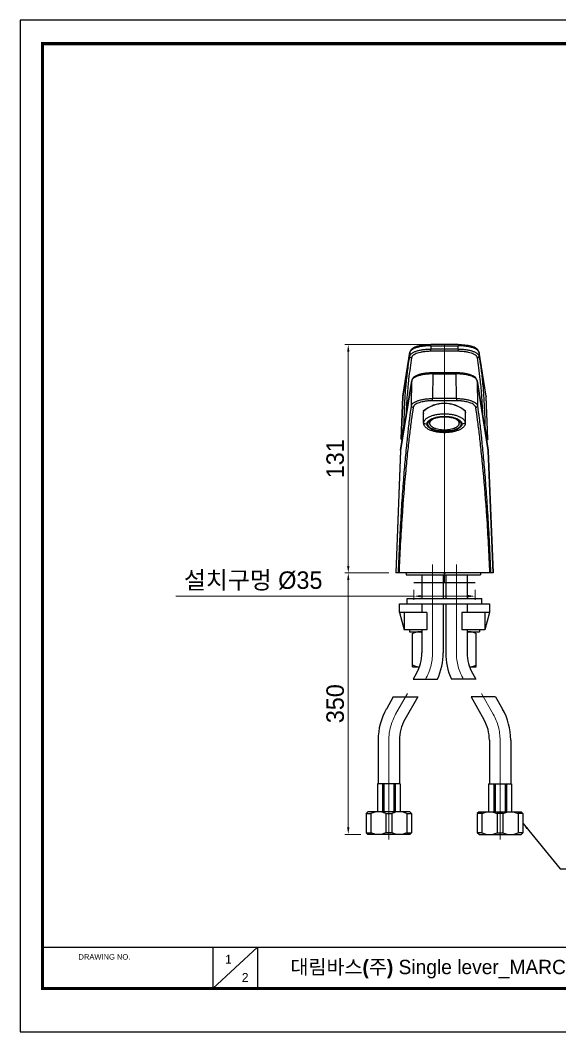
# Model space of a CAD drawing. Extents: x 0 to 790, y 0 to 579.
# Drawn here: x 0 to 308, y 0 to 579 of the extents above; entities that cross this region are included whole.
import ezdxf

# ---------------------------------------------------------------- set-up
doc = ezdxf.new("R2010")
doc.units = 0
doc.header["$LTSCALE"] = 10
doc.header["$MEASUREMENT"] = 0
doc.header["$PDMODE"] = 3
doc.header["$PDSIZE"] = -10
doc.linetypes.add('CENTER2', pattern=[28.575, 19.05, -3.175, 3.175, -3.175])
doc.layers.get('0').update_dxf_attribs({"linetype": 'CONTINUOUS'})
doc.layers.get('DEFPOINTS').update_dxf_attribs({"linetype": 'CONTINUOUS'})
doc.layers.add('Cneter', color=1, linetype='CENTER2', lineweight=13)
doc.styles.add('Daelim Dimension', font='')
doc.styles.add('DLB3013-CR2S_시공도$0$Daelim Dimension', font='H2GTRE.TTF')
doc.styles.get('Daelim Dimension').set_extended_font_data('나눔고딕')
doc.dimstyles.new('A3', dxfattribs={"dimtxt": 3, "dimasz": 4, "dimexe": 1.25, "dimexo": 0.3, "dimtad": 1, "dimdec": 4, "dimdsep": 46, "dimcen": 0, "dimclrd": 5, "dimclre": 5, "dimclrt": 7, "dimadec": 4, "dimazin": 2, "dimtfac": 1, "dimtdec": 4, "dimtmove": 0, "dimatfit": 3, "dimfxl": 1.25, "dimarcsym": 0})
doc.dimstyles.new('DLB3013-CR2S_시공도$0$DEFAULT', dxfattribs={"dimscale": 2, "dimtxt": 2, "dimasz": 2, "dimexe": 0, "dimexo": 2, "dimgap": 1, "dimtad": 1, "dimdec": 1, "dimzin": 9, "dimdsep": 46, "dimtxsty": 'DLB3013-CR2S_시공도$0$Daelim Dimension', "dimcen": 0.5, "dimclrd": 252, "dimclre": 252, "dimclrt": 3, "dimadec": 1, "dimazin": 0, "dimtfac": 1, "dimtdec": 1, "dimtix": 1, "dimtmove": 0, "dimatfit": 3, "dimfxl": 1, "dimtolj": 1, "dimtzin": 1, "dimlwd": 9, "dimlwe": 9, "dimarcsym": 0})

# ---------------------------------------------------------------- blocks, each defined once
blk = doc.blocks.new('*D4')
at = {"color": 5, "lineweight": 9, "ltscale": 0.5, "transparency": 16777216}
for p, q in [((238.51, 393.16), (185.53, 393.16)), ((187.53, 389.16), (187.53, 266.52)), ((210.69, 262.52), (185.53, 262.52))]:
    blk.add_line(p, q, dxfattribs=at)
at = {"color": 5, "ltscale": 0.5, "transparency": 16777216}
for points in [[(186.86, 389.16), (188.2, 389.16), (187.53, 393.16)], [(186.86, 266.52), (188.2, 266.52), (187.53, 262.52)]]:
    blk.add_solid(points, dxfattribs=at)
at = {"layer": 'DEFPOINTS', "color": 0, "ltscale": 0.5, "transparency": 16777216}
for p in [(242.51, 393.16), (187.53, 262.52), (214.69, 262.52)]:
    blk.add_point(p, dxfattribs=at)
at = {"color": 7, "ltscale": 0.5, "transparency": 16777216, "insert": (180.08, 327.84), "char_height": 10, "attachment_point": 5, "rotation": 90, "style": 'Daelim Dimension'}
blk.add_mtext('\\A1;131', dxfattribs=at)
blk = doc.blocks.new('*D7')
at = {"color": 5, "lineweight": 9, "ltscale": 0.5, "transparency": 16777216}
for p, q in [((210.07, 262.52), (185.53, 262.52)), ((187.53, 258.52), (187.53, 116.9)), ((194.71, 112.9), (185.53, 112.9))]:
    blk.add_line(p, q, dxfattribs=at)
at = {"color": 5, "ltscale": 0.5, "transparency": 16777216}
for points in [[(186.86, 258.52), (188.2, 258.52), (187.53, 262.52)], [(186.86, 116.9), (188.2, 116.9), (187.53, 112.9)]]:
    blk.add_solid(points, dxfattribs=at)
at = {"layer": 'DEFPOINTS', "color": 0, "ltscale": 0.5, "transparency": 16777216}
for p in [(214.07, 262.52), (187.53, 112.9), (198.71, 112.9)]:
    blk.add_point(p, dxfattribs=at)
at = {"color": 7, "ltscale": 0.5, "transparency": 16777216, "insert": (180.08, 187.71), "char_height": 10, "attachment_point": 5, "rotation": 90, "style": 'Daelim Dimension'}
blk.add_mtext('\\A1;350', dxfattribs=at)
blk = doc.blocks.new('*D11')
at = {"color": 5, "lineweight": 9, "ltscale": 0.5, "transparency": 16777216}
for p, q in [((225.01, 249.23), (88.98, 249.23)), ((225.01, 252.8), (225.01, 247.23)), ((256.01, 249.23), (229.01, 249.23)), ((260.01, 252.8), (260.01, 247.23))]:
    blk.add_line(p, q, dxfattribs=at)
at = {"color": 5, "ltscale": 0.5, "transparency": 16777216}
for points in [[(229.01, 249.9), (229.01, 248.56), (225.01, 249.23)], [(256.01, 249.9), (256.01, 248.56), (260.01, 249.23)]]:
    blk.add_solid(points, dxfattribs=at)
at = {"layer": 'DEFPOINTS', "color": 0, "ltscale": 0.5, "transparency": 16777216}
for p in [(225.01, 256.8), (260.01, 256.8), (260.01, 249.23)]:
    blk.add_point(p, dxfattribs=at)
at = {"color": 7, "ltscale": 0.5, "transparency": 16777216, "insert": (133.17, 257.87), "char_height": 10, "attachment_point": 5, "style": 'Daelim Dimension'}
blk.add_mtext('\\A1;설치구멍 %%C35', dxfattribs=at)

msp = doc.modelspace()

# ---------------------------------------------------------------- linework, layer by layer
at = {"color": 7, "linetype": 'Continuous'}
for p, q in [((222.71, 388.64), (218.68, 363.46)), ((218.69, 363.58), (222.72, 388.76)), ((222.68, 386.56), (222.71, 388.64)), ((222.71, 388.64), (222.72, 388.76)), ((234.69, 392.5), (234.67, 390.61)), ((234.67, 389.33), (234.67, 390.61)), ((250.36, 390.61), (234.67, 390.61)), ((250.36, 389.33), (234.67, 389.33)), ((234.69, 392.5), (234.69, 393.16)), ((250.34, 393.16), (234.69, 393.16)), ((234.69, 392.5), (250.34, 392.5)), ((250.34, 393.16), (250.34, 392.5)), ((250.36, 390.61), (250.34, 392.5)), ((250.36, 390.61), (250.36, 389.33)), ((262.32, 388.64), (262.31, 388.76)), ((266.33, 363.58), (262.31, 388.76)), ((262.32, 388.64), (262.35, 386.56)), ((266.35, 363.46), (262.32, 388.64)), ((235.84, 376.41), (235.64, 362.28)), ((235.84, 376.41), (235.84, 377.06)), ((249.19, 377.06), (235.84, 377.06)), ((235.84, 376.41), (249.19, 376.41)), ((249.19, 377.06), (249.19, 376.41)), ((249.39, 362.28), (249.19, 376.41)), ((223.86, 372.54), (217.47, 332.56)), ((217.48, 332.69), (223.87, 372.67)), ((223.66, 358.19), (223.86, 372.54)), ((223.86, 372.54), (223.87, 372.66)), ((261.16, 372.67), (267.55, 332.69)), ((261.17, 372.54), (261.16, 372.66)), ((261.17, 372.54), (261.37, 358.19)), ((267.56, 332.56), (261.17, 372.54)), ((217.71, 339.24), (218.66, 363.2)), ((218.68, 363.46), (217.73, 339.17)), ((218.69, 363.58), (218.66, 363.33)), ((218.68, 363.46), (218.66, 363.2)), ((218.66, 363.33), (218.66, 363.2)), ((218.69, 363.58), (218.68, 363.46)), ((249.41, 361.01), (235.62, 361.01)), ((249.39, 362.28), (235.64, 362.28)), ((266.33, 363.58), (266.35, 363.46)), ((266.37, 363.33), (266.33, 363.58)), ((266.37, 363.2), (266.35, 363.46)), ((267.3, 339.17), (266.35, 363.46)), ((266.37, 363.2), (266.37, 363.33)), ((267.32, 339.24), (266.37, 363.2)), ((230.51, 348.18), (230.51, 354.93)), ((254.51, 348.18), (254.51, 354.93)), ((218, 338.63), (219.41, 347.41)), ((230.52, 348.18), (232.52, 347.73)), ((234.01, 349.57), (234.01, 348.18)), ((251.01, 349.57), (251.01, 348.18)), ((254.51, 348.18), (252.51, 347.73)), ((267.03, 338.63), (265.62, 347.41)), ((217.71, 339.24), (217.73, 339.17)), ((217.73, 339.17), (218, 338.63)), ((218, 338.63), (218.43, 338.63)), ((266.6, 338.63), (267.03, 338.63)), ((267.3, 339.17), (267.03, 338.63)), ((267.3, 339.17), (267.32, 339.24)), ((217.44, 332.31), (214.69, 262.52)), ((217.47, 332.56), (214.71, 262.52)), ((217.48, 332.69), (217.44, 332.31)), ((217.47, 332.56), (217.44, 332.31)), ((217.48, 332.69), (217.47, 332.56)), ((267.59, 332.31), (267.55, 332.69)), ((267.55, 332.69), (267.56, 332.56)), ((267.59, 332.31), (267.56, 332.56)), ((270.32, 262.52), (267.56, 332.56)), ((267.59, 332.31), (270.34, 262.52)), ((270.34, 262.52), (214.69, 262.52)), ((229.61, 261.44), (229.61, 247.89)), ((241.81, 261.44), (241.81, 247.89)), ((243.21, 261.44), (243.21, 247.89)), ((255.41, 261.44), (255.41, 247.89)), ((229.61, 244.89), (229.61, 239.89)), ((229.61, 244.89), (229.61, 239.89)), ((241.81, 244.89), (241.81, 216.86)), ((241.81, 244.89), (241.81, 216.86)), ((243.21, 244.89), (243.21, 216.86)), ((243.21, 244.89), (243.21, 216.86)), ((255.41, 244.89), (255.41, 239.89)), ((255.41, 244.89), (255.41, 239.89)), ((224.31, 208.89), (224.31, 227.89)), ((229.61, 229.89), (229.61, 216.86)), ((229.61, 229.89), (229.61, 216.86)), ((255.41, 229.89), (255.41, 216.86)), ((255.41, 229.89), (255.41, 216.86)), ((260.71, 208.89), (260.71, 227.89)), ((224.31, 208.89), (228.25, 208.89)), ((256.78, 208.89), (260.71, 208.89)), ((226.52, 205.1), (224.59, 201.68)), ((258.51, 205.1), (260.44, 201.68)), ((213.27, 191.71), (209.29, 184.67)), ((227.29, 191.71), (219.91, 178.66)), ((257.74, 191.71), (265.12, 178.66)), ((271.76, 191.71), (275.74, 184.67)), ((204.61, 166.9), (204.61, 141.9)), ((216.81, 166.9), (216.81, 141.9)), ((268.21, 166.9), (268.21, 141.9)), ((280.41, 166.9), (280.41, 141.9)), ((204.24, 141.9), (204.24, 125.9)), ((217.24, 141.9), (204.24, 141.9)), ((207.13, 141.9), (207.13, 125.9)), ((207.89, 141.9), (207.89, 125.9)), ((213.58, 141.9), (213.58, 125.9)), ((214.34, 141.9), (214.34, 125.9)), ((217.24, 141.9), (217.24, 125.9)), ((267.79, 141.9), (267.79, 125.9)), ((267.79, 141.9), (280.79, 141.9)), ((270.69, 141.9), (270.69, 125.9)), ((271.45, 141.9), (271.45, 125.9)), ((277.14, 141.9), (277.14, 125.9)), ((277.9, 141.9), (277.9, 125.9)), ((280.79, 141.9), (280.79, 125.9)), ((197.71, 124.9), (198.71, 125.9)), ((197.71, 124.9), (197.71, 113.9)), ((197.71, 124.9), (200.41, 124.9)), ((222.71, 125.9), (198.76, 125.9)), ((200.41, 124.9), (200.41, 113.9)), ((209.06, 124.9), (209.06, 113.9)), ((209.06, 124.9), (212.41, 124.9)), ((212.41, 124.9), (212.41, 113.9)), ((221.07, 124.9), (221.07, 113.9)), ((221.07, 124.9), (223.71, 124.9)), ((222.71, 125.9), (223.71, 124.9)), ((223.71, 124.9), (223.71, 113.9)), ((262.31, 125.9), (261.31, 124.9)), ((261.31, 124.9), (261.31, 113.9)), ((263.96, 124.9), (261.31, 124.9)), ((262.31, 125.9), (286.27, 125.9)), ((263.96, 124.9), (263.96, 113.9)), ((272.62, 124.9), (272.62, 113.9)), ((275.96, 124.9), (272.62, 124.9)), ((275.96, 124.9), (275.96, 113.9)), ((284.62, 124.9), (284.62, 113.9)), ((287.31, 124.9), (284.62, 124.9)), ((287.31, 124.9), (286.31, 125.9)), ((287.31, 124.9), (287.31, 113.9)), ((197.71, 113.9), (198.71, 112.9)), ((197.71, 113.9), (200.41, 113.9)), ((222.71, 112.9), (198.71, 112.9)), ((212.41, 113.9), (209.06, 113.9)), ((221.07, 113.9), (223.71, 113.9)), ((222.71, 112.9), (223.71, 113.9)), ((262.31, 112.9), (261.31, 113.9)), ((263.96, 113.9), (261.31, 113.9)), ((262.31, 112.9), (286.31, 112.9)), ((272.62, 113.9), (275.96, 113.9)), ((287.31, 113.9), (284.62, 113.9)), ((287.31, 113.9), (286.31, 112.9))]:
    msp.add_line(p, q, dxfattribs=at)
at = {"color": 0}
for p, q in [((220.56, 262.52), (220.56, 261.52)), ((220.56, 261.52), (263.06, 261.52)), ((263.06, 262.52), (263.06, 261.52)), ((216.76, 244.89), (232.51, 244.89)), ((216.76, 239.89), (216.76, 244.89)), ((232.51, 244.89), (252.51, 244.89)), ((252.51, 244.89), (268.26, 244.89)), ((268.26, 244.89), (268.26, 239.89)), ((232.51, 239.89), (216.76, 239.89)), ((216.76, 239.89), (219.51, 229.89)), ((219.51, 239.89), (219.51, 229.89)), ((232.51, 239.89), (232.51, 229.89)), ((268.26, 239.89), (252.51, 239.89)), ((252.51, 239.89), (252.51, 229.89)), ((265.51, 239.89), (265.51, 229.89)), ((268.26, 239.89), (265.51, 229.89)), ((232.51, 229.89), (219.51, 229.89)), ((229.61, 228.89), (227.33, 228.89)), ((265.51, 229.89), (252.51, 229.89)), ((257.7, 228.89), (255.41, 228.89))]:
    msp.add_line(p, q, dxfattribs=at)
for p, q in [((241.81, 262.52), (243.21, 262.52)), ((260.01, 256.8), (225.01, 256.8)), ((221.11, 244.89), (221.11, 247.89)), ((221.11, 247.89), (263.91, 247.89)), ((263.91, 244.89), (263.91, 247.89)), ((222.46, 229.89), (222.46, 228.89)), ((222.46, 228.89), (229.61, 228.89)), ((255.41, 228.89), (262.56, 228.89)), ((262.56, 229.89), (262.56, 228.89)), ((224.59, 201.68), (238.47, 201.68)), ((260.44, 201.68), (246.56, 201.68)), ((213.27, 191.71), (227.29, 191.71)), ((271.76, 191.71), (257.74, 191.71))]:
    msp.add_line(p, q)
at = {"color": 2, "linetype": 'Continuous'}
for p, q in [((224.85, 201.74), (224.84, 201.68)), ((260.18, 201.74), (260.19, 201.68)), ((198.76, 125.9), (198.62, 125.8)), ((286.27, 125.9), (286.41, 125.8))]:
    msp.add_line(p, q, dxfattribs=at)
at = {"color": 5}
msp.add_line((12.7, 48.49), (648.72, 48.49), dxfattribs=at)
at = {"color": 5, "ltscale": 40}
for p, q in [((110.19, 48.49), (110.19, 24.69)), ((110.19, 48.49), (110.19, 24.69)), ((135.67, 48.49), (110.19, 24.69)), ((135.67, 48.49), (110.19, 24.69)), ((135.67, 48.49), (135.67, 24.69)), ((135.67, 48.49), (135.67, 24.69))]:
    msp.add_line(p, q, dxfattribs=at)
at = {"ltscale": 0.5}
msp.add_lwpolyline([(0, 0), (789.88, 0), (789.88, 578.76), (0, 578.76)], close=True, dxfattribs=at)
at = {"color": 5, "linetype": 'ByBlock', "lineweight": 200, "const_width": 1.82}
msp.add_lwpolyline([(12.7, 24.78), (777.1, 24.78), (777.1, 565.32), (12.7, 565.32)], close=True, dxfattribs=at)
at = {"color": 7, "linetype": 'Continuous'}
for points in [[(234.69, 393.16), (232.8, 393.11), (230.81, 392.93), (228.92, 392.62), (227.16, 392.19), (225.61, 391.63), (224.39, 390.98), (223.52, 390.27), (222.96, 389.48), (222.72, 388.76)], [(262.31, 388.76), (262.07, 389.48), (261.51, 390.27), (260.64, 390.98), (259.42, 391.63), (257.87, 392.19), (256.1, 392.62), (254.22, 392.93), (252.23, 393.11), (250.34, 393.16)], [(235.84, 377.06), (233.93, 377.01), (231.64, 376.79), (229.47, 376.4), (227.56, 375.84), (226, 375.15), (224.85, 374.34), (224.12, 373.42), (223.87, 372.67)], [(261.16, 372.67), (260.91, 373.42), (260.18, 374.34), (259.03, 375.15), (257.47, 375.84), (255.56, 376.4), (253.39, 376.79), (251.1, 377.01), (249.19, 377.06)], [(224.31, 227.89), (224.97, 228.24), (225.59, 228.51), (226.18, 228.7), (226.76, 228.83), (227.33, 228.89)], [(227.8, 228.89), (228.37, 228.83), (228.96, 228.7), (229.55, 228.51), (229.61, 228.48)], [(255.41, 228.48), (255.49, 228.51), (256.08, 228.7), (256.66, 228.83), (257.23, 228.89)], [(257.7, 228.89), (258.27, 228.83), (258.86, 228.7), (259.45, 228.51), (260.06, 228.24), (260.71, 227.89)], [(224.31, 209.89), (224.97, 209.54), (225.59, 209.28), (226.18, 209.08), (226.76, 208.95), (227.33, 208.89)], [(227.8, 208.89), (228.27, 208.94)], [(256.76, 208.94), (257.23, 208.89)], [(257.7, 208.89), (258.27, 208.95), (258.86, 209.08), (259.45, 209.28), (260.06, 209.55), (260.71, 209.89)], [(204.74, 125.9), (203.68, 125.84), (202.62, 125.65), (201.53, 125.34), (200.41, 124.9)], [(209.06, 124.9), (207.94, 125.34), (206.85, 125.65), (205.79, 125.84), (204.74, 125.9)], [(216.74, 125.9), (215.68, 125.84), (214.62, 125.65), (213.53, 125.34), (212.41, 124.9)], [(221.07, 124.9), (219.94, 125.34), (218.85, 125.65), (217.79, 125.84), (216.74, 125.9)], [(263.96, 124.9), (265.09, 125.34), (266.18, 125.65), (267.24, 125.84), (268.29, 125.9)], [(268.29, 125.9), (269.35, 125.84), (270.41, 125.65), (271.5, 125.34), (272.62, 124.9)], [(275.96, 124.9), (277.09, 125.34), (278.18, 125.65), (279.24, 125.84), (280.29, 125.9)], [(280.29, 125.9), (281.35, 125.84), (282.41, 125.65), (283.5, 125.34), (284.62, 124.9)], [(204.74, 112.9), (203.68, 112.96), (202.62, 113.14), (201.53, 113.45), (200.41, 113.9)], [(209.06, 113.9), (207.94, 113.45), (206.85, 113.14), (205.79, 112.96), (204.74, 112.9)], [(216.74, 112.9), (215.68, 112.96), (214.62, 113.14), (213.53, 113.45), (212.41, 113.9)], [(221.07, 113.9), (219.94, 113.45), (218.85, 113.14), (217.79, 112.96), (216.74, 112.9)], [(263.96, 113.9), (265.09, 113.45), (266.18, 113.14), (267.24, 112.96), (268.29, 112.9)], [(268.29, 112.9), (269.35, 112.96), (270.41, 113.14), (271.5, 113.45), (272.62, 113.9)], [(275.96, 113.9), (277.09, 113.45), (278.18, 113.14), (279.24, 112.96), (280.29, 112.9)], [(280.29, 112.9), (281.35, 112.96), (282.41, 113.14), (283.5, 113.45), (284.62, 113.9)]]:
    msp.add_lwpolyline(points, dxfattribs=at)
for centre, radius, start, end in [((224.17, 388.4), 1.47, 166.45215, 170.89659), ((260.86, 388.4), 1.47, 9.10341, 13.54786), ((225.31, 372.3), 1.47, 166.42483, 170.89635), ((259.72, 372.3), 1.47, 9.10322, 13.5265), ((205.71, 216.86), 23.9, 330.51287, 0), ((205.71, 216.86), 23.9, 330.51287, 0), ((205.71, 216.86), 36.1, 335.13488, 0), ((279.31, 216.86), 36.1, 180, 204.86512), ((279.31, 216.86), 23.9, 180, 209.48713), ((279.31, 216.86), 23.9, 180, 209.48713), ((240.71, 166.9), 36.1, 150.51287, 180), ((244.31, 166.9), 36.1, 0, 29.48713), ((240.71, 166.9), 23.9, 150.51287, 180), ((244.31, 166.9), 23.9, 0, 29.48713)]:
    msp.add_arc(centre, radius, start, end, dxfattribs=at)
for centre, radius, start, end in [((242.51, 341.28), 18.28, 48.68176, 131.31824), ((242.51, 341.28), 18.18, 48.68176, 131.31824), ((231.47, 354.37), 1.2, 148.05449, 217.47262), ((253.56, 354.37), 1.2, 322.52738, 31.94551)]:
    msp.add_arc(centre, radius, start, end)
for points, knots in [([(222.68, 386.56), (222.7, 386.7), (222.79, 386.98), (223.02, 387.39), (223.35, 387.79), (223.79, 388.17), (224.32, 388.53), (224.94, 388.86), (225.64, 389.18), (226.73, 389.58), (228.26, 389.99), (230.27, 390.35), (232.43, 390.57), (233.91, 390.61), (234.67, 390.61)], [0, 0, 0, 0, 0.03216, 0.06687, 0.105331, 0.14834, 0.196344, 0.249495, 0.307753, 0.370913, 0.510573, 0.665038, 0.829858, 1, 1, 1, 1]), ([(234.69, 392.5), (233.95, 392.5), (232.49, 392.46), (230.37, 392.26), (228.39, 391.93), (226.63, 391.48), (225.33, 391), (224.46, 390.57), (223.92, 390.23), (223.47, 389.88), (223.12, 389.52), (222.87, 389.15), (222.76, 388.88), (222.73, 388.75)], [0, 0, 0, 0, 0.169927, 0.334682, 0.489342, 0.629508, 0.751607, 0.805141, 0.853461, 0.896621, 0.934938, 0.969049, 1, 1, 1, 1]), ([(234.67, 389.33), (233.98, 389.33), (232.62, 389.29), (230.64, 389.09), (228.8, 388.76), (227.17, 388.32), (225.98, 387.84), (225.18, 387.41), (224.69, 387.08), (224.29, 386.73), (223.99, 386.37), (223.78, 385.99), (223.7, 385.72), (223.68, 385.59)], [0, 0, 0, 0, 0.169928, 0.334578, 0.488903, 0.628551, 0.749905, 0.803122, 0.851221, 0.894329, 0.932878, 0.967682, 1, 1, 1, 1]), ([(262.3, 388.75), (262.27, 388.88), (262.16, 389.15), (261.91, 389.52), (261.56, 389.88), (261.11, 390.23), (260.57, 390.57), (259.7, 391), (258.4, 391.48), (256.64, 391.93), (254.66, 392.26), (252.54, 392.46), (251.08, 392.5), (250.34, 392.5)], [0, 0, 0, 0, 0.030951, 0.065062, 0.103379, 0.146539, 0.194859, 0.248393, 0.370492, 0.510658, 0.665318, 0.830073, 1, 1, 1, 1]), ([(250.36, 390.61), (251.12, 390.61), (252.6, 390.57), (254.76, 390.35), (256.77, 389.99), (258.3, 389.58), (259.39, 389.18), (260.09, 388.86), (260.71, 388.53), (261.24, 388.17), (261.68, 387.79), (262.01, 387.39), (262.24, 386.98), (262.33, 386.7), (262.35, 386.56)], [0, 0, 0, 0, 0.170142, 0.334962, 0.489427, 0.629087, 0.692247, 0.750505, 0.803656, 0.85166, 0.894669, 0.93313, 0.96784, 1, 1, 1, 1]), ([(261.35, 385.59), (261.33, 385.72), (261.25, 385.99), (261.04, 386.37), (260.74, 386.73), (260.34, 387.08), (259.85, 387.41), (259.05, 387.84), (257.86, 388.32), (256.23, 388.76), (254.39, 389.09), (252.41, 389.29), (251.05, 389.33), (250.36, 389.33)], [0, 0, 0, 0, 0.032318, 0.067122, 0.105671, 0.148778, 0.196878, 0.250095, 0.371449, 0.511097, 0.665422, 0.830072, 1, 1, 1, 1]), ([(219.41, 347.41), (219.47, 350.05), (219.62, 355.11), (219.97, 362.11), (220.41, 368.02), (220.87, 372.8), (221.33, 376.8), (221.91, 381.31), (222.37, 384.51), (222.68, 386.55)], [0, 0, 0, 0, 0.201688, 0.386479, 0.534761, 0.653412, 0.753378, 0.84184, 1, 1, 1, 1]), ([(223.68, 385.59), (223.4, 383.7), (222.8, 379.6), (222.11, 374.17), (221.58, 369.02), (220.96, 361.85), (220.66, 356), (220.52, 351.75)], [0, 0, 0, 0, 0.168935, 0.365032, 0.483488, 0.625458, 1, 1, 1, 1]), ([(223.68, 385.59), (223.55, 385.6), (223.29, 385.65), (223.01, 385.83), (222.84, 386.03), (222.72, 386.25), (222.68, 386.44), (222.68, 386.55)], [0, 0, 0, 0, 0.246787, 0.510825, 0.642132, 0.768942, 1, 1, 1, 1]), ([(261.35, 385.59), (261.48, 385.6), (261.74, 385.65), (262.02, 385.83), (262.19, 386.03), (262.31, 386.25), (262.35, 386.44), (262.35, 386.56)], [0, 0, 0, 0, 0.246819, 0.510885, 0.642195, 0.768995, 1, 1, 1, 1]), ([(264.51, 351.75), (264.37, 356), (264.07, 361.85), (263.45, 369.02), (262.92, 374.17), (262.23, 379.6), (261.63, 383.7), (261.35, 385.59)], [0, 0, 0, 0, 0.374542, 0.516512, 0.634968, 0.831065, 1, 1, 1, 1]), ([(262.35, 386.55), (262.66, 384.51), (263.12, 381.31), (263.7, 376.8), (264.16, 372.8), (264.62, 368.02), (265.06, 362.11), (265.41, 355.11), (265.56, 350.05), (265.62, 347.41)], [0, 0, 0, 0, 0.15816, 0.246622, 0.346588, 0.465239, 0.613521, 0.798312, 1, 1, 1, 1]), ([(235.84, 376.41), (235.1, 376.41), (233.64, 376.36), (231.52, 376.16), (229.54, 375.83), (227.78, 375.38), (226.48, 374.9), (225.61, 374.47), (225.07, 374.14), (224.62, 373.79), (224.27, 373.42), (224.02, 373.05), (223.91, 372.78), (223.88, 372.65)], [0, 0, 0, 0, 0.169917, 0.334663, 0.489318, 0.629482, 0.751583, 0.805121, 0.853445, 0.89661, 0.934932, 0.969046, 1, 1, 1, 1]), ([(261.15, 372.65), (261.12, 372.78), (261.01, 373.05), (260.76, 373.42), (260.41, 373.79), (259.96, 374.13), (259.42, 374.47), (258.55, 374.9), (257.25, 375.38), (255.49, 375.83), (253.51, 376.16), (251.39, 376.36), (249.93, 376.41), (249.19, 376.41)], [0, 0, 0, 0, 0.030949, 0.065056, 0.10337, 0.146527, 0.194843, 0.248375, 0.370472, 0.51064, 0.665304, 0.830065, 1, 1, 1, 1]), ([(223.66, 358.19), (223.68, 358.34), (223.76, 358.63), (223.99, 359.05), (224.33, 359.45), (224.94, 359.99), (225.96, 360.59), (227.46, 361.18), (229.24, 361.66), (231.24, 362.02), (233.4, 362.24), (234.89, 362.29), (235.64, 362.28)], [0, 0, 0, 0, 0.033134, 0.068469, 0.107228, 0.15032, 0.251207, 0.372258, 0.511607, 0.665751, 0.830226, 1, 1, 1, 1]), ([(235.62, 361.01), (234.93, 361.01), (233.57, 360.97), (231.59, 360.76), (229.76, 360.43), (228.13, 359.99), (226.75, 359.45), (225.81, 358.9), (225.25, 358.4), (224.94, 358.03), (224.72, 357.64), (224.64, 357.37), (224.62, 357.24)], [0, 0, 0, 0, 0.169351, 0.333414, 0.487186, 0.626352, 0.747479, 0.848699, 0.892029, 0.931028, 0.966587, 1, 1, 1, 1]), ([(235.64, 361.01), (235.65, 361.19), (235.65, 361.61), (235.65, 362.03), (235.64, 362.28)], [0, 0, 0, 0, 0.408799, 1, 1, 1, 1]), ([(249.39, 362.28), (249.38, 362.03), (249.38, 361.61), (249.38, 361.19), (249.39, 361.01)], [0, 0, 0, 0, 0.590926, 1, 1, 1, 1]), ([(249.39, 362.28), (250.14, 362.29), (251.63, 362.24), (253.79, 362.02), (255.79, 361.66), (257.57, 361.18), (259.07, 360.59), (260.09, 359.99), (260.7, 359.45), (261.04, 359.05), (261.27, 358.63), (261.35, 358.34), (261.37, 358.19)], [0, 0, 0, 0, 0.169774, 0.334249, 0.488393, 0.627742, 0.748793, 0.84968, 0.892772, 0.931531, 0.966866, 1, 1, 1, 1]), ([(260.41, 357.24), (260.39, 357.37), (260.31, 357.64), (260.09, 358.03), (259.78, 358.4), (259.22, 358.9), (258.28, 359.45), (256.9, 359.99), (255.27, 360.43), (253.44, 360.76), (251.46, 360.97), (250.1, 361.01), (249.41, 361.01)], [0, 0, 0, 0, 0.033405, 0.068973, 0.107978, 0.151302, 0.252516, 0.373641, 0.512805, 0.666579, 0.830646, 1, 1, 1, 1]), ([(216.2, 262.52), (216.4, 268.22), (216.87, 279.15), (217.73, 294.74), (218.67, 308.78), (219.64, 321.26), (220.63, 332.31), (221.62, 342.02), (222.61, 350.5), (223.31, 355.76), (223.66, 358.19)], [0, 0, 0, 0, 0.178296, 0.341664, 0.487976, 0.618005, 0.733071, 0.834425, 0.923115, 1, 1, 1, 1]), ([(224.62, 357.24), (224.25, 354.81), (223.5, 349.59), (222.44, 341.16), (221.37, 331.53), (219.83, 315.97), (218, 292.84), (216.95, 273.31), (216.53, 262.52)], [0, 0, 0, 0, 0.077297, 0.166353, 0.267992, 0.383225, 0.659403, 1, 1, 1, 1]), ([(224.62, 357.24), (224.5, 357.24), (224.25, 357.31), (223.82, 357.57), (223.65, 357.95), (223.66, 358.19)], [0, 0, 0, 0, 0.252907, 0.51717, 1, 1, 1, 1]), ([(254.51, 348.18), (254.51, 348.35), (254.47, 348.7), (254.3, 349.22), (254, 349.72), (253.6, 350.2), (253.09, 350.66), (252.48, 351.1), (251.78, 351.51), (250.99, 351.89), (250.11, 352.23), (249.17, 352.54), (248.16, 352.8), (246.72, 353.09), (244.83, 353.34), (242.51, 353.44), (240.2, 353.34), (238.31, 353.09), (236.87, 352.8), (235.86, 352.54), (234.92, 352.23), (234.04, 351.89), (233.25, 351.51), (232.55, 351.1), (231.94, 350.66), (231.43, 350.2), (231.03, 349.72), (230.73, 349.22), (230.56, 348.7), (230.51, 348.35), (230.51, 348.18)], [0, 0, 0, 0, 0.018344, 0.037419, 0.057842, 0.080082, 0.104438, 0.131069, 0.160018, 0.19124, 0.224622, 0.259993, 0.29714, 0.335817, 0.416618, 0.5, 0.583383, 0.664183, 0.70286, 0.740008, 0.775378, 0.808759, 0.839982, 0.868931, 0.895561, 0.919918, 0.942158, 0.962581, 0.981656, 1, 1, 1, 1]), ([(260.41, 357.24), (260.53, 357.24), (260.78, 357.31), (261.21, 357.57), (261.38, 357.95), (261.37, 358.19)], [0, 0, 0, 0, 0.252886, 0.517147, 1, 1, 1, 1]), ([(268.5, 262.52), (268.08, 273.31), (267.03, 292.84), (265.2, 315.97), (263.66, 331.53), (262.59, 341.16), (261.53, 349.59), (260.78, 354.81), (260.41, 357.24)], [0, 0, 0, 0, 0.340597, 0.616775, 0.732008, 0.833647, 0.922703, 1, 1, 1, 1]), ([(261.37, 358.19), (261.72, 355.76), (262.42, 350.5), (263.41, 342.02), (264.4, 332.31), (265.39, 321.26), (266.36, 308.78), (267.3, 294.74), (268.16, 279.15), (268.63, 268.22), (268.83, 262.52)], [0, 0, 0, 0, 0.076885, 0.165575, 0.266929, 0.381995, 0.512024, 0.658336, 0.821704, 1, 1, 1, 1]), ([(219.41, 347.41), (219.42, 347.48), (219.53, 347.57), (219.7, 347.64), (219.81, 347.67), (219.87, 347.68)], [0, 0, 0, 0, 0.371749, 0.65531, 1, 1, 1, 1]), ([(230.51, 348.18), (230.51, 348), (230.56, 347.65), (230.73, 347.14), (231.03, 346.64), (231.43, 346.15), (231.94, 345.69), (232.55, 345.25), (233.25, 344.84), (234.04, 344.46), (234.92, 344.12), (235.86, 343.82), (236.87, 343.55), (238.31, 343.26), (240.2, 343.01), (242.51, 342.92), (244.83, 343.01), (246.72, 343.26), (248.16, 343.55), (249.17, 343.82), (250.11, 344.12), (250.99, 344.46), (251.78, 344.84), (252.48, 345.25), (253.09, 345.69), (253.6, 346.15), (254, 346.64), (254.3, 347.14), (254.47, 347.65), (254.51, 348), (254.51, 348.18)], [0, 0, 0, 0, 0.018344, 0.037419, 0.057842, 0.080082, 0.104438, 0.131069, 0.160018, 0.19124, 0.224622, 0.259993, 0.29714, 0.335817, 0.416618, 0.5, 0.583383, 0.664183, 0.70286, 0.740008, 0.775378, 0.808759, 0.839982, 0.868931, 0.895561, 0.919918, 0.942158, 0.962581, 0.981656, 1, 1, 1, 1]), ([(232.51, 347.73), (232.51, 347.87), (232.55, 348.16), (232.7, 348.59), (232.94, 349.01), (233.28, 349.41), (233.7, 349.8), (234.21, 350.17), (234.8, 350.51), (235.46, 350.82), (236.18, 351.11), (236.97, 351.36), (237.81, 351.58), (239.01, 351.82), (240.58, 352.03), (242.51, 352.11), (244.45, 352.03), (246.02, 351.82), (247.22, 351.58), (248.06, 351.36), (248.85, 351.11), (249.57, 350.82), (250.23, 350.51), (250.82, 350.17), (251.33, 349.8), (251.75, 349.41), (252.09, 349.01), (252.33, 348.59), (252.48, 348.16), (252.51, 347.87), (252.51, 347.73)], [0, 0, 0, 0, 0.018343, 0.037422, 0.057846, 0.080086, 0.104439, 0.131065, 0.160013, 0.191236, 0.224618, 0.259989, 0.297136, 0.335812, 0.416614, 0.499997, 0.583381, 0.664181, 0.702855, 0.740001, 0.775371, 0.808755, 0.839981, 0.868932, 0.895561, 0.919916, 0.942156, 0.962579, 0.981657, 1, 1, 1, 1]), ([(252.51, 347.73), (252.51, 347.58), (252.48, 347.29), (252.33, 346.86), (252.09, 346.44), (251.75, 346.04), (251.33, 345.65), (250.82, 345.29), (250.23, 344.95), (249.57, 344.63), (248.85, 344.35), (248.06, 344.09), (247.22, 343.87), (246.02, 343.63), (244.45, 343.43), (242.51, 343.34), (240.58, 343.43), (239.01, 343.63), (237.81, 343.87), (236.97, 344.09), (236.18, 344.35), (235.46, 344.63), (234.8, 344.95), (234.21, 345.29), (233.7, 345.65), (233.28, 346.04), (232.94, 346.44), (232.7, 346.86), (232.55, 347.29), (232.51, 347.58), (232.51, 347.73)], [0, 0, 0, 0, 0.018343, 0.037422, 0.057846, 0.080086, 0.104439, 0.131065, 0.160013, 0.191236, 0.224618, 0.259989, 0.297136, 0.335812, 0.416614, 0.499997, 0.583381, 0.664181, 0.702855, 0.740001, 0.775371, 0.808755, 0.839981, 0.868932, 0.895561, 0.919916, 0.942156, 0.962579, 0.981657, 1, 1, 1, 1]), ([(233.01, 347.73), (233.01, 347.86), (233.05, 348.14), (233.19, 348.55), (233.42, 348.95), (233.74, 349.33), (234.14, 349.7), (234.62, 350.04), (235.18, 350.37), (235.81, 350.67), (236.5, 350.94), (237.52, 351.27), (238.91, 351.58), (240.68, 351.81), (242.51, 351.89), (244.35, 351.81), (246.12, 351.58), (247.51, 351.27), (248.53, 350.94), (249.22, 350.67), (249.85, 350.37), (250.4, 350.04), (250.89, 349.7), (251.29, 349.33), (251.61, 348.95), (251.84, 348.55), (251.98, 348.14), (252.01, 347.86), (252.01, 347.73)], [0, 0, 0, 0, 0.018344, 0.037421, 0.057846, 0.080087, 0.104445, 0.131077, 0.160028, 0.191252, 0.224634, 0.260007, 0.335809, 0.416613, 0.5, 0.583386, 0.66419, 0.739992, 0.775365, 0.808748, 0.839972, 0.868923, 0.895555, 0.919913, 0.942154, 0.962578, 0.981656, 1, 1, 1, 1]), ([(252.01, 347.73), (252.01, 347.59), (251.98, 347.31), (251.84, 346.9), (251.61, 346.51), (251.29, 346.12), (250.89, 345.76), (250.4, 345.41), (249.85, 345.09), (249.22, 344.79), (248.53, 344.52), (247.51, 344.19), (246.12, 343.87), (244.35, 343.64), (242.51, 343.56), (240.68, 343.64), (238.91, 343.87), (237.52, 344.19), (236.5, 344.52), (235.81, 344.79), (235.18, 345.09), (234.62, 345.41), (234.14, 345.76), (233.74, 346.12), (233.42, 346.51), (233.19, 346.9), (233.05, 347.31), (233.01, 347.59), (233.01, 347.73)], [0, 0, 0, 0, 0.018344, 0.037421, 0.057846, 0.080087, 0.104445, 0.131077, 0.160028, 0.191252, 0.224634, 0.260007, 0.335809, 0.416613, 0.5, 0.583386, 0.66419, 0.739992, 0.775365, 0.808748, 0.839972, 0.868923, 0.895555, 0.919913, 0.942154, 0.962578, 0.981656, 1, 1, 1, 1]), ([(233.54, 349.07), (233.57, 349.03), (233.72, 348.86), (233.88, 348.7), (234.01, 348.59)], [0, 0, 0, 0, 0.239107, 1, 1, 1, 1]), ([(240.46, 351.77), (240.02, 351.72), (239.15, 351.59), (237.92, 351.31), (236.8, 350.94), (235.98, 350.56), (235.41, 350.22), (235.05, 349.96), (234.74, 349.68), (234.48, 349.39), (234.27, 349.1), (234.12, 348.8), (234.04, 348.49), (234.01, 348.28), (234.01, 348.18)], [0, 0, 0, 0, 0.170713, 0.332066, 0.480896, 0.614733, 0.675574, 0.73224, 0.784803, 0.83347, 0.878626, 0.920866, 0.961001, 1, 1, 1, 1]), ([(234.01, 348.18), (234.01, 348.05), (234.04, 347.81), (234.17, 347.44), (234.38, 347.09), (234.66, 346.74), (235.02, 346.41), (235.46, 346.1), (235.95, 345.81), (236.51, 345.55), (237.13, 345.3), (238.05, 345.01), (239.29, 344.73), (240.87, 344.52), (242.51, 344.45), (244.16, 344.52), (245.74, 344.73), (246.98, 345.01), (247.9, 345.3), (248.52, 345.55), (249.08, 345.81), (249.57, 346.1), (250.01, 346.41), (250.37, 346.74), (250.65, 347.09), (250.86, 347.44), (250.99, 347.81), (251.01, 348.05), (251.01, 348.18)], [0, 0, 0, 0, 0.018344, 0.037421, 0.057845, 0.080087, 0.104445, 0.131077, 0.160028, 0.191251, 0.224634, 0.260007, 0.335809, 0.416613, 0.5, 0.583386, 0.66419, 0.739992, 0.775365, 0.808748, 0.839972, 0.868923, 0.895555, 0.919913, 0.942154, 0.962578, 0.981656, 1, 1, 1, 1]), ([(251.01, 348.18), (251.01, 348.28), (250.99, 348.49), (250.9, 348.8), (250.76, 349.1), (250.55, 349.39), (250.29, 349.68), (249.98, 349.96), (249.62, 350.22), (249.05, 350.56), (248.23, 350.94), (247.11, 351.31), (245.88, 351.59), (245.01, 351.72), (244.57, 351.77)], [0, 0, 0, 0, 0.038999, 0.079133, 0.121372, 0.166528, 0.215195, 0.267757, 0.324424, 0.385264, 0.519103, 0.667933, 0.829287, 1, 1, 1, 1]), ([(251.02, 348.58), (251.07, 348.62), (251.23, 348.78), (251.39, 348.94), (251.49, 349.07)], [0, 0, 0, 0, 0.261407, 1, 1, 1, 1]), ([(265.16, 347.68), (265.22, 347.67), (265.33, 347.64), (265.5, 347.57), (265.61, 347.48), (265.62, 347.41)], [0, 0, 0, 0, 0.34469, 0.62825, 1, 1, 1, 1])]:
    msp.add_open_spline(points, degree=3, knots=knots, dxfattribs=at)
at = {"layer": 'Cneter'}
for p, q in [((242.51, 393.16), (242.51, 256.8)), ((235.71, 216.86), (235.71, 267.44)), ((249.31, 216.86), (249.31, 267.44)), ((221.37, 193.63), (214.6, 181.66)), ((263.66, 193.63), (270.43, 181.66)), ((210.71, 166.9), (210.71, 109.93)), ((274.31, 166.9), (274.31, 109.93))]:
    msp.add_line(p, q, dxfattribs=at)
for centre, start, end in [((205.71, 216.86), 329.60345, 0), ((279.31, 216.86), 180, 210.39655), ((240.71, 166.9), 150.51287, 180), ((244.31, 166.9), 0, 29.48713)]:
    msp.add_arc(centre, 30, start, end, dxfattribs=at)

# ---------------------------------------------------------------- texts
at = {"color": 5, "ltscale": 40, "style": 'Daelim Dimension'}
msp.add_text('DRAWING NO.', height=3.1171, dxfattribs=at).set_placement((33.3, 41.29))
at = {"char_height": 5.1, "width": 7.119, "attachment_point": 1, "style": 'Daelim Dimension'}
for s, insert in [('1', (117.12, 44.03)), ('2', (126.69, 33.63))]:
    msp.add_mtext(s, dxfattribs=dict(at, insert=insert))
at = {"color": 2, "insert": (154.51, 41.16), "char_height": 8.198, "width": 362.8925, "attachment_point": 1, "style": 'Daelim Dimension'}
msp.add_mtext('{\\fPretendard Variable SemiBold|b0|i0|c129|p2;대림바스(주)} Single lever_MARCH_원홀세면수전_DL L5410', dxfattribs=at)

# ---------------------------------------------------------------- dimensions: what is measured, and where the dimension line sits
at = {"color": 5, "ltscale": 0.5}
dim = msp.add_linear_dim(base=(187.53, 262.52), p1=(242.51, 393.16), p2=(214.69, 262.52), angle=90, dimstyle='DLB3013-CR2S_시공도$0$DEFAULT', override={"dimtxt": 5, "dimexe": 1, "dimdec": 0, "dimtxsty": 'Daelim Dimension', "dimclrd": 5, "dimclre": 5, "dimclrt": 7}, dxfattribs=at)
dim.commit()
dim.dimension.update_dxf_attribs({"geometry": '*D4', "text_midpoint": (180.08, 327.84)})
dim = msp.add_linear_dim(base=(260.01, 249.23), p1=(225.01, 256.8), p2=(260.01, 256.8), text='설치구멍 %%C<>', dimstyle='DLB3013-CR2S_시공도$0$DEFAULT', override={"dimtxt": 5, "dimexe": 1, "dimdec": 0, "dimtxsty": 'Daelim Dimension', "dimclrd": 5, "dimclre": 5, "dimclrt": 7}, dxfattribs=at)
dim.commit()
dim.dimension.update_dxf_attribs({"geometry": '*D11', "text_midpoint": (133.17, 249.23), "dimtype": 128})
dim = msp.add_linear_dim(base=(187.53, 112.9), p1=(214.07, 262.52), p2=(198.71, 112.9), angle=90, text='350', dimstyle='DLB3013-CR2S_시공도$0$DEFAULT', override={"dimtxt": 5, "dimexe": 1, "dimdec": 0, "dimtxsty": 'Daelim Dimension', "dimclrd": 5, "dimclre": 5, "dimclrt": 7}, dxfattribs=at)
dim.commit()
dim.dimension.update_dxf_attribs({"geometry": '*D7', "text_midpoint": (180.08, 187.71)})

# ---------------------------------------------------------------- leaders
at = {"color": 0}
msp.add_leader([(287.31, 119.4), (308.67, 93.18), (391.58, 93.18)], dimstyle='A3', override={"dimtxsty": 'Daelim Dimension'}, dxfattribs=at)

doc.saveas('drawing.dxf')
